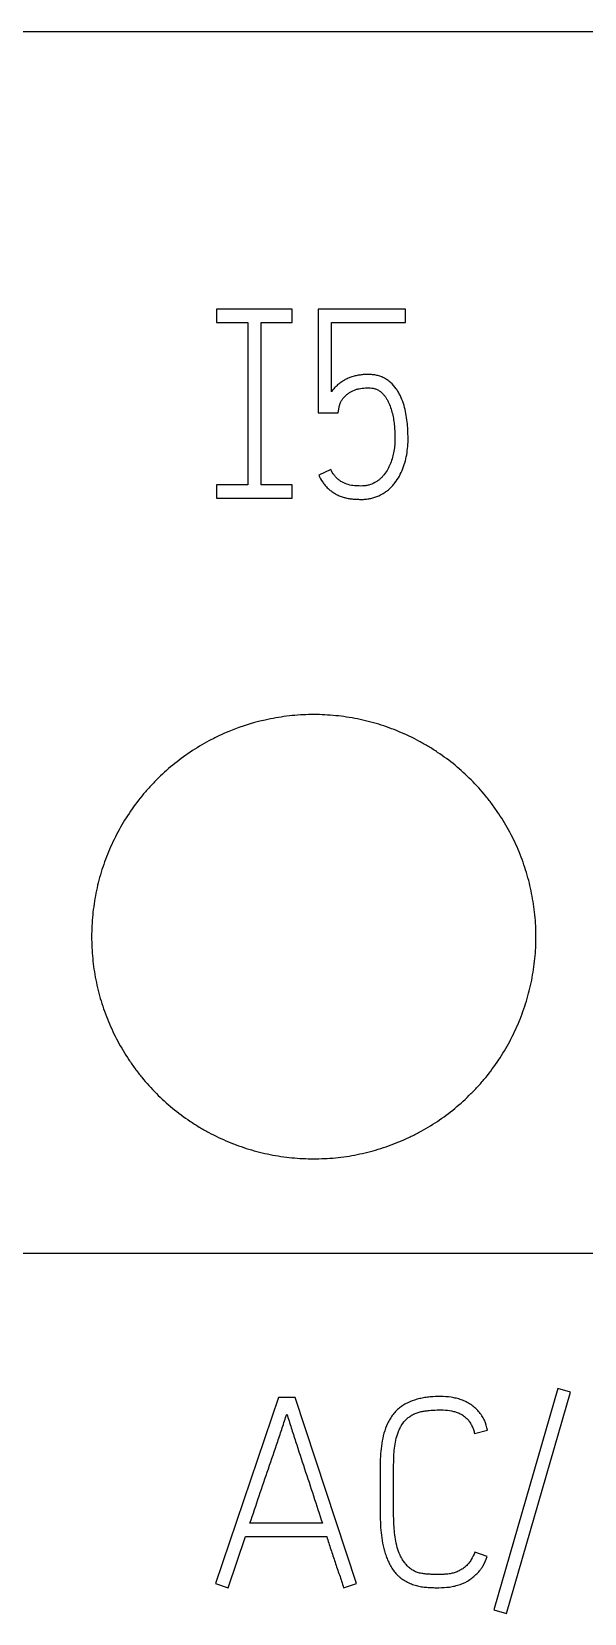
# Model space of a CAD drawing. Extents: x 0 to 420, y 0 to 297.
# Drawn here: x 135.98 to 140.95, y 222.23 to 236.47 of the extents above; entities that cross this region are included whole.
import ezdxf

# ---------------------------------------------------------------- set-up
doc = ezdxf.new("R2010")
doc.units = 0
doc.header["$LTSCALE"] = 23.1
doc.layers.add('10000_FRONT', color=7, linetype='CONTINUOUS')
doc.layers.add('10500_FRONT_LABELING', color=7, linetype='CONTINUOUS')

msp = doc.modelspace()

# ---------------------------------------------------------------- linework, layer by layer
at = {"layer": '10000_FRONT', "color": 7, "linetype": 'CONTINUOUS'}
for p, q in [((92.607, 236.469), (164.107, 236.469)), ((92.607, 225.469), (164.107, 225.469))]:
    msp.add_line(p, q, dxfattribs=at)
for points, knots in [([(140.517, 228.319), (140.517, 228.385), (140.514, 228.45), (140.501, 228.579), (140.491, 228.644), (140.466, 228.771), (140.451, 228.834), (140.422, 228.928), (140.412, 228.959), (140.39, 229.021), (140.378, 229.052), (140.341, 229.143), (140.285, 229.26), (140.218, 229.372), (140.164, 229.453), (140.145, 229.48), (140.107, 229.533), (140.086, 229.559), (140.024, 229.636), (139.98, 229.684), (139.842, 229.823), (139.741, 229.906), (139.618, 229.988), (139.605, 229.997), (139.577, 230.015), (139.563, 230.024), (139.52, 230.049), (139.492, 230.065), (139.405, 230.112), (139.346, 230.14), (139.225, 230.19), (139.164, 230.212), (139.07, 230.241), (139.038, 230.25), (138.974, 230.266), (138.942, 230.273), (138.845, 230.293), (138.715, 230.312), (138.584, 230.319), (138.454, 230.319), (138.388, 230.316), (138.289, 230.306), (138.256, 230.302), (138.191, 230.292), (138.029, 230.264), (137.873, 230.217), (137.721, 230.154), (137.691, 230.141), (137.646, 230.119), (137.631, 230.112), (137.602, 230.097), (137.529, 230.059), (137.459, 230.017), (137.296, 229.908), (137.195, 229.825), (137.078, 229.708), (137.056, 229.685), (137.012, 229.636), (136.99, 229.611), (136.928, 229.535), (136.89, 229.483), (136.817, 229.375), (136.784, 229.319), (136.738, 229.232), (136.723, 229.203), (136.695, 229.143), (136.681, 229.113), (136.644, 229.023), (136.6, 228.9), (136.568, 228.774), (136.549, 228.678), (136.544, 228.646), (136.534, 228.581), (136.53, 228.549), (136.52, 228.45), (136.517, 228.385), (136.517, 228.319)], [0, 0, 0, 0, 0.03125, 0.03125, 0.0625, 0.0625, 0.09375, 0.09375, 0.109375, 0.109375, 0.125, 0.125, 0.15625, 0.1875, 0.1875, 0.203125, 0.203125, 0.21875, 0.21875, 0.25, 0.25, 0.3125, 0.3125, 0.320312, 0.320312, 0.328125, 0.328125, 0.34375, 0.34375, 0.375, 0.375, 0.40625, 0.40625, 0.421875, 0.421875, 0.4375, 0.4375, 0.46875, 0.5, 0.5, 0.53125, 0.53125, 0.546875, 0.546875, 0.5625, 0.625, 0.625, 0.640625, 0.640625, 0.648438, 0.648438, 0.65625, 0.6875, 0.6875, 0.75, 0.75, 0.765625, 0.765625, 0.78125, 0.78125, 0.8125, 0.8125, 0.84375, 0.84375, 0.859375, 0.859375, 0.875, 0.875, 0.90625, 0.9375, 0.9375, 0.953125, 0.953125, 0.96875, 0.96875, 1, 1, 1, 1]), ([(136.517, 228.319), (136.517, 228.253), (136.52, 228.188), (136.533, 228.058), (136.542, 227.994), (136.568, 227.867), (136.583, 227.803), (136.612, 227.709), (136.622, 227.678), (136.644, 227.616), (136.656, 227.586), (136.693, 227.495), (136.749, 227.377), (136.816, 227.265), (136.87, 227.184), (136.889, 227.157), (136.927, 227.104), (136.948, 227.078), (137.01, 227.002), (137.054, 226.953), (137.192, 226.815), (137.293, 226.732), (137.416, 226.649), (137.43, 226.64), (137.457, 226.622), (137.471, 226.614), (137.514, 226.588), (137.543, 226.572), (137.629, 226.525), (137.688, 226.497), (137.809, 226.447), (137.87, 226.425), (137.964, 226.396), (137.996, 226.387), (138.06, 226.371), (138.092, 226.364), (138.189, 226.345), (138.319, 226.325), (138.45, 226.319), (138.58, 226.319), (138.646, 226.322), (138.745, 226.331), (138.778, 226.335), (138.843, 226.345), (138.875, 226.351), (138.972, 226.37), (139.035, 226.386), (139.16, 226.424), (139.222, 226.446), (139.313, 226.483), (139.343, 226.497), (139.387, 226.518), (139.402, 226.525), (139.432, 226.54), (139.505, 226.578), (139.575, 226.62), (139.738, 226.729), (139.839, 226.812), (139.955, 226.929), (139.978, 226.953), (140.022, 227.001), (140.044, 227.026), (140.106, 227.102), (140.144, 227.154), (140.217, 227.263), (140.25, 227.318), (140.296, 227.405), (140.311, 227.434), (140.339, 227.494), (140.353, 227.524), (140.39, 227.615), (140.434, 227.738), (140.466, 227.864), (140.485, 227.959), (140.49, 227.992), (140.5, 228.056), (140.504, 228.089), (140.514, 228.187), (140.517, 228.253), (140.517, 228.319)], [0, 0, 0, 0, 0.03125, 0.03125, 0.0625, 0.0625, 0.09375, 0.09375, 0.109375, 0.109375, 0.125, 0.125, 0.15625, 0.1875, 0.1875, 0.203125, 0.203125, 0.21875, 0.21875, 0.25, 0.25, 0.3125, 0.3125, 0.320312, 0.320312, 0.328125, 0.328125, 0.34375, 0.34375, 0.375, 0.375, 0.40625, 0.40625, 0.421875, 0.421875, 0.4375, 0.4375, 0.46875, 0.5, 0.5, 0.53125, 0.53125, 0.546875, 0.546875, 0.5625, 0.5625, 0.59375, 0.59375, 0.625, 0.625, 0.640625, 0.640625, 0.648438, 0.648438, 0.65625, 0.6875, 0.6875, 0.75, 0.75, 0.765625, 0.765625, 0.78125, 0.78125, 0.8125, 0.8125, 0.84375, 0.84375, 0.859375, 0.859375, 0.875, 0.875, 0.90625, 0.9375, 0.9375, 0.953125, 0.953125, 0.96875, 0.96875, 1, 1, 1, 1])]:
    msp.add_open_spline(points, degree=3, knots=knots, dxfattribs=at)
at = {"layer": '10500_FRONT_LABELING', "color": 7, "linetype": 'CONTINUOUS'}
for p, q in [((137.642, 233.969), (137.642, 233.849)), ((138.322, 233.969), (137.642, 233.969)), ((138.322, 233.849), (138.322, 233.969)), ((138.557, 233.969), (138.557, 233.035)), ((139.342, 233.969), (138.557, 233.969)), ((139.342, 233.851), (139.342, 233.969)), ((137.642, 233.849), (137.922, 233.849)), ((137.922, 233.849), (137.922, 232.389)), ((138.042, 232.389), (138.042, 233.849)), ((138.042, 233.849), (138.322, 233.849)), ((138.675, 233.224), (138.675, 233.851)), ((138.675, 233.851), (139.342, 233.851)), ((138.557, 233.035), (138.736, 233.035)), ((138.736, 233.035), (138.746, 233.087)), ((138.67, 232.526), (138.562, 232.476)), ((137.642, 232.389), (137.642, 232.269)), ((137.922, 232.389), (137.642, 232.389)), ((138.322, 232.389), (138.042, 232.389)), ((138.322, 232.269), (138.322, 232.389)), ((137.642, 232.269), (138.322, 232.269)), ((140.713, 224.251), (140.137, 222.259)), ((140.253, 222.226), (140.829, 224.218)), ((140.829, 224.218), (140.713, 224.251)), ((138.198, 224.171), (137.632, 222.495)), ((138.35, 224.171), (138.198, 224.171)), ((138.902, 222.495), (138.35, 224.171)), ((139.964, 223.846), (140.08, 223.874)), ((139.115, 223.567), (139.115, 223.119)), ((139.236, 223.119), (139.236, 223.567)), ((137.746, 222.457), (137.902, 222.917)), ((137.902, 222.917), (138.634, 222.917)), ((138.594, 223.037), (137.942, 223.037)), ((140.077, 222.737), (139.966, 222.778)), ((137.632, 222.495), (137.746, 222.457)), ((138.786, 222.457), (138.902, 222.495)), ((140.137, 222.259), (140.253, 222.226))]:
    msp.add_line(p, q, dxfattribs=at)
for points, knots in [([(138.562, 232.476), (138.572, 232.454), (138.584, 232.432), (138.604, 232.402), (138.611, 232.392), (138.627, 232.373), (138.636, 232.364), (138.654, 232.347), (138.663, 232.34), (138.683, 232.325), (138.693, 232.318), (138.714, 232.305), (138.725, 232.299), (138.748, 232.289), (138.76, 232.284), (138.783, 232.276), (138.795, 232.273), (138.819, 232.267), (138.831, 232.265), (138.856, 232.261), (138.868, 232.26), (138.893, 232.259), (138.906, 232.258), (138.931, 232.257), (138.943, 232.257), (138.968, 232.257), (138.981, 232.258), (139.005, 232.261), (139.018, 232.263), (139.042, 232.269), (139.055, 232.272), (139.09, 232.283), (139.113, 232.293), (139.146, 232.312), (139.156, 232.319), (139.177, 232.334), (139.187, 232.341), (139.205, 232.358), (139.214, 232.367), (139.231, 232.385), (139.239, 232.395), (139.262, 232.424), (139.276, 232.445), (139.299, 232.489), (139.31, 232.511), (139.328, 232.558), (139.336, 232.581), (139.348, 232.629), (139.353, 232.653), (139.36, 232.702), (139.363, 232.727), (139.366, 232.777), (139.366, 232.801), (139.365, 232.851), (139.364, 232.9), (139.359, 232.95), (139.352, 232.999), (139.348, 233.023), (139.338, 233.072), (139.332, 233.096), (139.316, 233.143), (139.307, 233.167), (139.291, 233.2), (139.285, 233.211), (139.272, 233.233), (139.265, 233.243), (139.244, 233.274), (139.228, 233.292), (139.204, 233.313), (139.199, 233.317), (139.189, 233.325), (139.184, 233.329), (139.169, 233.339), (139.158, 233.346), (139.135, 233.357), (139.124, 233.362), (139.1, 233.37), (139.087, 233.373), (139.063, 233.378), (139.05, 233.379), (139.025, 233.381), (139.012, 233.382), (138.987, 233.381), (138.975, 233.381), (138.95, 233.379), (138.938, 233.377), (138.913, 233.374), (138.901, 233.371), (138.876, 233.365), (138.864, 233.361), (138.84, 233.353), (138.828, 233.349), (138.806, 233.338), (138.795, 233.332), (138.773, 233.319), (138.763, 233.312), (138.743, 233.297), (138.733, 233.289), (138.715, 233.272), (138.706, 233.263), (138.69, 233.244), (138.682, 233.234), (138.675, 233.224)], [0, 0, 0, 0, 0.03125, 0.03125, 0.046875, 0.046875, 0.0625, 0.0625, 0.078125, 0.078125, 0.09375, 0.09375, 0.109375, 0.109375, 0.125, 0.125, 0.140625, 0.140625, 0.15625, 0.15625, 0.171875, 0.171875, 0.1875, 0.1875, 0.203125, 0.203125, 0.21875, 0.21875, 0.234375, 0.234375, 0.25, 0.25, 0.28125, 0.28125, 0.296875, 0.296875, 0.3125, 0.3125, 0.328125, 0.328125, 0.34375, 0.34375, 0.375, 0.375, 0.40625, 0.40625, 0.4375, 0.4375, 0.46875, 0.46875, 0.5, 0.5, 0.53125, 0.53125, 0.5625, 0.59375, 0.59375, 0.625, 0.625, 0.65625, 0.65625, 0.6875, 0.6875, 0.703125, 0.703125, 0.71875, 0.71875, 0.75, 0.75, 0.757812, 0.757812, 0.765625, 0.765625, 0.78125, 0.78125, 0.796875, 0.796875, 0.8125, 0.8125, 0.828125, 0.828125, 0.84375, 0.84375, 0.859375, 0.859375, 0.875, 0.875, 0.890625, 0.890625, 0.90625, 0.90625, 0.921875, 0.921875, 0.9375, 0.9375, 0.953125, 0.953125, 0.96875, 0.96875, 0.984375, 0.984375, 1, 1, 1, 1]), ([(138.746, 233.087), (138.746, 233.092), (138.747, 233.096), (138.75, 233.106), (138.751, 233.11), (138.756, 233.124), (138.76, 233.133), (138.769, 233.15), (138.774, 233.157), (138.786, 233.173), (138.792, 233.18), (138.806, 233.193), (138.813, 233.2), (138.828, 233.211), (138.836, 233.217), (138.861, 233.231), (138.878, 233.24), (138.905, 233.249), (138.915, 233.251), (138.934, 233.255), (138.943, 233.257), (138.972, 233.26), (138.991, 233.262), (139.02, 233.261), (139.029, 233.261), (139.048, 233.258), (139.058, 233.256), (139.072, 233.252), (139.076, 233.251), (139.085, 233.247), (139.09, 233.245), (139.102, 233.238), (139.11, 233.233), (139.125, 233.221), (139.132, 233.214), (139.145, 233.2), (139.151, 233.193), (139.163, 233.178), (139.168, 233.17), (139.178, 233.153), (139.183, 233.145), (139.196, 233.119), (139.203, 233.102), (139.215, 233.066), (139.22, 233.048), (139.229, 233.011), (139.233, 232.992), (139.239, 232.955), (139.241, 232.936), (139.244, 232.898), (139.245, 232.88), (139.247, 232.842), (139.248, 232.823), (139.248, 232.785), (139.247, 232.767), (139.244, 232.729), (139.241, 232.71), (139.235, 232.672), (139.231, 232.654), (139.221, 232.617), (139.215, 232.599), (139.204, 232.572), (139.2, 232.564), (139.192, 232.546), (139.188, 232.538), (139.174, 232.513), (139.164, 232.497), (139.146, 232.474), (139.14, 232.467), (139.127, 232.453), (139.12, 232.446), (139.105, 232.434), (139.098, 232.428), (139.082, 232.417), (139.074, 232.412), (139.049, 232.398), (139.031, 232.391), (139.003, 232.383), (138.994, 232.381), (138.975, 232.379), (138.965, 232.378), (138.946, 232.377), (138.937, 232.377), (138.917, 232.378), (138.908, 232.378), (138.889, 232.379), (138.879, 232.38), (138.86, 232.382), (138.851, 232.384), (138.822, 232.39), (138.805, 232.396), (138.779, 232.409), (138.77, 232.413), (138.754, 232.424), (138.746, 232.429), (138.732, 232.441), (138.724, 232.448), (138.711, 232.461), (138.705, 232.469), (138.688, 232.492), (138.678, 232.508), (138.67, 232.526)], [0, 0, 0, 0, 0.007812, 0.007812, 0.015625, 0.015625, 0.03125, 0.03125, 0.046875, 0.046875, 0.0625, 0.0625, 0.078125, 0.078125, 0.09375, 0.09375, 0.125, 0.125, 0.140625, 0.140625, 0.15625, 0.15625, 0.1875, 0.1875, 0.203125, 0.203125, 0.21875, 0.21875, 0.226562, 0.226562, 0.234375, 0.234375, 0.25, 0.25, 0.265625, 0.265625, 0.28125, 0.28125, 0.296875, 0.296875, 0.3125, 0.3125, 0.34375, 0.34375, 0.375, 0.375, 0.40625, 0.40625, 0.4375, 0.4375, 0.46875, 0.46875, 0.5, 0.5, 0.53125, 0.53125, 0.5625, 0.5625, 0.59375, 0.59375, 0.625, 0.625, 0.640625, 0.640625, 0.65625, 0.65625, 0.6875, 0.6875, 0.703125, 0.703125, 0.71875, 0.71875, 0.734375, 0.734375, 0.75, 0.75, 0.78125, 0.78125, 0.796875, 0.796875, 0.8125, 0.8125, 0.828125, 0.828125, 0.84375, 0.84375, 0.859375, 0.859375, 0.875, 0.875, 0.90625, 0.90625, 0.921875, 0.921875, 0.9375, 0.9375, 0.953125, 0.953125, 0.96875, 0.96875, 1, 1, 1, 1]), ([(140.08, 223.874), (140.076, 223.906), (140.067, 223.936), (140.05, 223.972), (140.046, 223.979), (140.038, 223.993), (140.034, 223.999), (140.021, 224.019), (140.011, 224.032), (139.99, 224.055), (139.979, 224.067), (139.955, 224.088), (139.943, 224.097), (139.917, 224.115), (139.903, 224.123), (139.874, 224.137), (139.86, 224.144), (139.83, 224.154), (139.815, 224.159), (139.784, 224.166), (139.769, 224.169), (139.721, 224.176), (139.69, 224.178), (139.627, 224.178), (139.596, 224.177), (139.548, 224.173), (139.533, 224.171), (139.501, 224.166), (139.486, 224.163), (139.44, 224.152), (139.41, 224.143), (139.366, 224.124), (139.352, 224.116), (139.324, 224.101), (139.311, 224.092), (139.286, 224.073), (139.274, 224.063), (139.251, 224.041), (139.24, 224.029), (139.221, 224.004), (139.212, 223.991), (139.196, 223.964), (139.188, 223.95), (139.168, 223.908), (139.157, 223.878), (139.14, 223.818), (139.134, 223.787), (139.119, 223.693), (139.115, 223.631), (139.115, 223.567)], [0, 0, 0, 0, 0.0625, 0.0625, 0.078125, 0.078125, 0.09375, 0.09375, 0.125, 0.125, 0.15625, 0.15625, 0.1875, 0.1875, 0.21875, 0.21875, 0.25, 0.25, 0.28125, 0.28125, 0.3125, 0.3125, 0.375, 0.375, 0.4375, 0.4375, 0.46875, 0.46875, 0.5, 0.5, 0.5625, 0.5625, 0.59375, 0.59375, 0.625, 0.625, 0.65625, 0.65625, 0.6875, 0.6875, 0.71875, 0.71875, 0.75, 0.75, 0.8125, 0.8125, 0.875, 0.875, 1, 1, 1, 1]), ([(139.236, 223.567), (139.236, 223.592), (139.237, 223.616), (139.239, 223.664), (139.241, 223.688), (139.246, 223.736), (139.25, 223.76), (139.261, 223.808), (139.267, 223.832), (139.28, 223.866), (139.285, 223.877), (139.296, 223.899), (139.301, 223.91), (139.321, 223.941), (139.336, 223.96), (139.358, 223.981), (139.363, 223.985), (139.372, 223.992), (139.377, 223.996), (139.393, 224.006), (139.403, 224.013), (139.425, 224.024), (139.436, 224.028), (139.454, 224.034), (139.46, 224.036), (139.471, 224.039), (139.477, 224.041), (139.495, 224.045), (139.507, 224.047), (139.531, 224.05), (139.543, 224.052), (139.58, 224.056), (139.604, 224.057), (139.653, 224.058), (139.677, 224.058), (139.726, 224.054), (139.75, 224.051), (139.786, 224.042), (139.797, 224.038), (139.82, 224.03), (139.832, 224.025), (139.853, 224.014), (139.864, 224.007), (139.883, 223.992), (139.892, 223.984), (139.904, 223.971), (139.908, 223.966), (139.915, 223.957), (139.919, 223.952), (139.929, 223.936), (139.935, 223.926), (139.945, 223.904), (139.95, 223.892), (139.958, 223.869), (139.961, 223.858), (139.964, 223.846)], [0, 0, 0, 0, 0.0625, 0.0625, 0.125, 0.125, 0.1875, 0.1875, 0.25, 0.25, 0.28125, 0.28125, 0.3125, 0.3125, 0.375, 0.375, 0.390625, 0.390625, 0.40625, 0.40625, 0.4375, 0.4375, 0.46875, 0.46875, 0.484375, 0.484375, 0.5, 0.5, 0.53125, 0.53125, 0.5625, 0.5625, 0.625, 0.625, 0.6875, 0.6875, 0.75, 0.75, 0.78125, 0.78125, 0.8125, 0.8125, 0.84375, 0.84375, 0.875, 0.875, 0.890625, 0.890625, 0.90625, 0.90625, 0.9375, 0.9375, 0.96875, 0.96875, 1, 1, 1, 1]), ([(137.942, 223.037), (137.97, 223.119), (137.997, 223.201), (138.053, 223.365), (138.08, 223.447), (138.136, 223.61), (138.164, 223.692), (138.206, 223.815), (138.22, 223.856), (138.247, 223.938), (138.26, 223.979), (138.274, 224.02)], [0, 0, 0, 0, 0.25, 0.25, 0.5, 0.5, 0.75, 0.75, 0.875, 0.875, 1, 1, 1, 1]), ([(138.274, 224.02), (138.288, 223.979), (138.301, 223.938), (138.327, 223.856), (138.34, 223.815), (138.38, 223.692), (138.407, 223.61), (138.46, 223.447), (138.488, 223.365), (138.541, 223.201), (138.568, 223.119), (138.594, 223.037)], [0, 0, 0, 0, 0.125, 0.125, 0.25, 0.25, 0.5, 0.5, 0.75, 0.75, 1, 1, 1, 1]), ([(139.115, 223.119), (139.115, 223.087), (139.116, 223.055), (139.119, 222.992), (139.122, 222.96), (139.13, 222.897), (139.135, 222.865), (139.145, 222.818), (139.149, 222.803), (139.158, 222.772), (139.163, 222.757), (139.174, 222.726), (139.179, 222.712), (139.193, 222.682), (139.2, 222.668), (139.216, 222.64), (139.224, 222.626), (139.243, 222.6), (139.253, 222.588), (139.27, 222.57), (139.276, 222.565), (139.288, 222.554), (139.294, 222.549), (139.313, 222.534), (139.327, 222.526), (139.354, 222.51), (139.369, 222.502), (139.399, 222.489), (139.414, 222.484), (139.444, 222.475), (139.46, 222.471), (139.492, 222.465), (139.508, 222.463), (139.54, 222.46), (139.556, 222.459), (139.588, 222.458), (139.604, 222.457), (139.652, 222.457), (139.684, 222.457), (139.732, 222.462), (139.747, 222.464), (139.779, 222.47), (139.795, 222.474), (139.842, 222.488), (139.872, 222.5), (139.914, 222.525), (139.928, 222.534), (139.953, 222.553), (139.978, 222.574), (140, 222.597), (140.015, 222.616), (140.02, 222.623), (140.03, 222.636), (140.034, 222.643), (140.055, 222.677), (140.069, 222.706), (140.077, 222.737)], [0, 0, 0, 0, 0.0625, 0.0625, 0.125, 0.125, 0.1875, 0.1875, 0.21875, 0.21875, 0.25, 0.25, 0.28125, 0.28125, 0.3125, 0.3125, 0.34375, 0.34375, 0.375, 0.375, 0.390625, 0.390625, 0.40625, 0.40625, 0.4375, 0.4375, 0.46875, 0.46875, 0.5, 0.5, 0.53125, 0.53125, 0.5625, 0.5625, 0.59375, 0.59375, 0.625, 0.625, 0.6875, 0.6875, 0.71875, 0.71875, 0.75, 0.75, 0.8125, 0.8125, 0.84375, 0.84375, 0.875, 0.90625, 0.90625, 0.921875, 0.921875, 0.9375, 0.9375, 1, 1, 1, 1]), ([(139.966, 222.778), (139.958, 222.754), (139.948, 222.731), (139.928, 222.699), (139.921, 222.689), (139.909, 222.674), (139.905, 222.669), (139.896, 222.66), (139.891, 222.656), (139.877, 222.643), (139.868, 222.635), (139.847, 222.621), (139.836, 222.615), (139.814, 222.603), (139.802, 222.598), (139.778, 222.59), (139.766, 222.587), (139.741, 222.582), (139.728, 222.58), (139.703, 222.578), (139.69, 222.577), (139.653, 222.574), (139.627, 222.575), (139.589, 222.576), (139.577, 222.577), (139.551, 222.578), (139.539, 222.579), (139.513, 222.581), (139.501, 222.583), (139.476, 222.587), (139.464, 222.59), (139.446, 222.596), (139.44, 222.598), (139.428, 222.604), (139.422, 222.606), (139.406, 222.615), (139.395, 222.622), (139.38, 222.634), (139.375, 222.638), (139.366, 222.646), (139.361, 222.65), (139.348, 222.664), (139.34, 222.674), (139.325, 222.694), (139.318, 222.705), (139.306, 222.727), (139.3, 222.738), (139.284, 222.772), (139.276, 222.796), (139.262, 222.844), (139.256, 222.869), (139.248, 222.919), (139.245, 222.944), (139.238, 223.019), (139.236, 223.069), (139.236, 223.119)], [0, 0, 0, 0, 0.0625, 0.0625, 0.09375, 0.09375, 0.109375, 0.109375, 0.125, 0.125, 0.15625, 0.15625, 0.1875, 0.1875, 0.21875, 0.21875, 0.25, 0.25, 0.28125, 0.28125, 0.3125, 0.3125, 0.375, 0.375, 0.40625, 0.40625, 0.4375, 0.4375, 0.46875, 0.46875, 0.5, 0.5, 0.515625, 0.515625, 0.53125, 0.53125, 0.5625, 0.5625, 0.578125, 0.578125, 0.59375, 0.59375, 0.625, 0.625, 0.65625, 0.65625, 0.6875, 0.6875, 0.75, 0.75, 0.8125, 0.8125, 0.875, 0.875, 1, 1, 1, 1]), ([(138.634, 222.917), (138.646, 222.878), (138.658, 222.84), (138.683, 222.763), (138.696, 222.725), (138.721, 222.648), (138.734, 222.61), (138.755, 222.553), (138.761, 222.534), (138.774, 222.495), (138.78, 222.476), (138.786, 222.457)], [0, 0, 0, 0, 0.25, 0.25, 0.5, 0.5, 0.75, 0.75, 0.875, 0.875, 1, 1, 1, 1])]:
    msp.add_open_spline(points, degree=3, knots=knots, dxfattribs=at)

doc.saveas('drawing.dxf')
